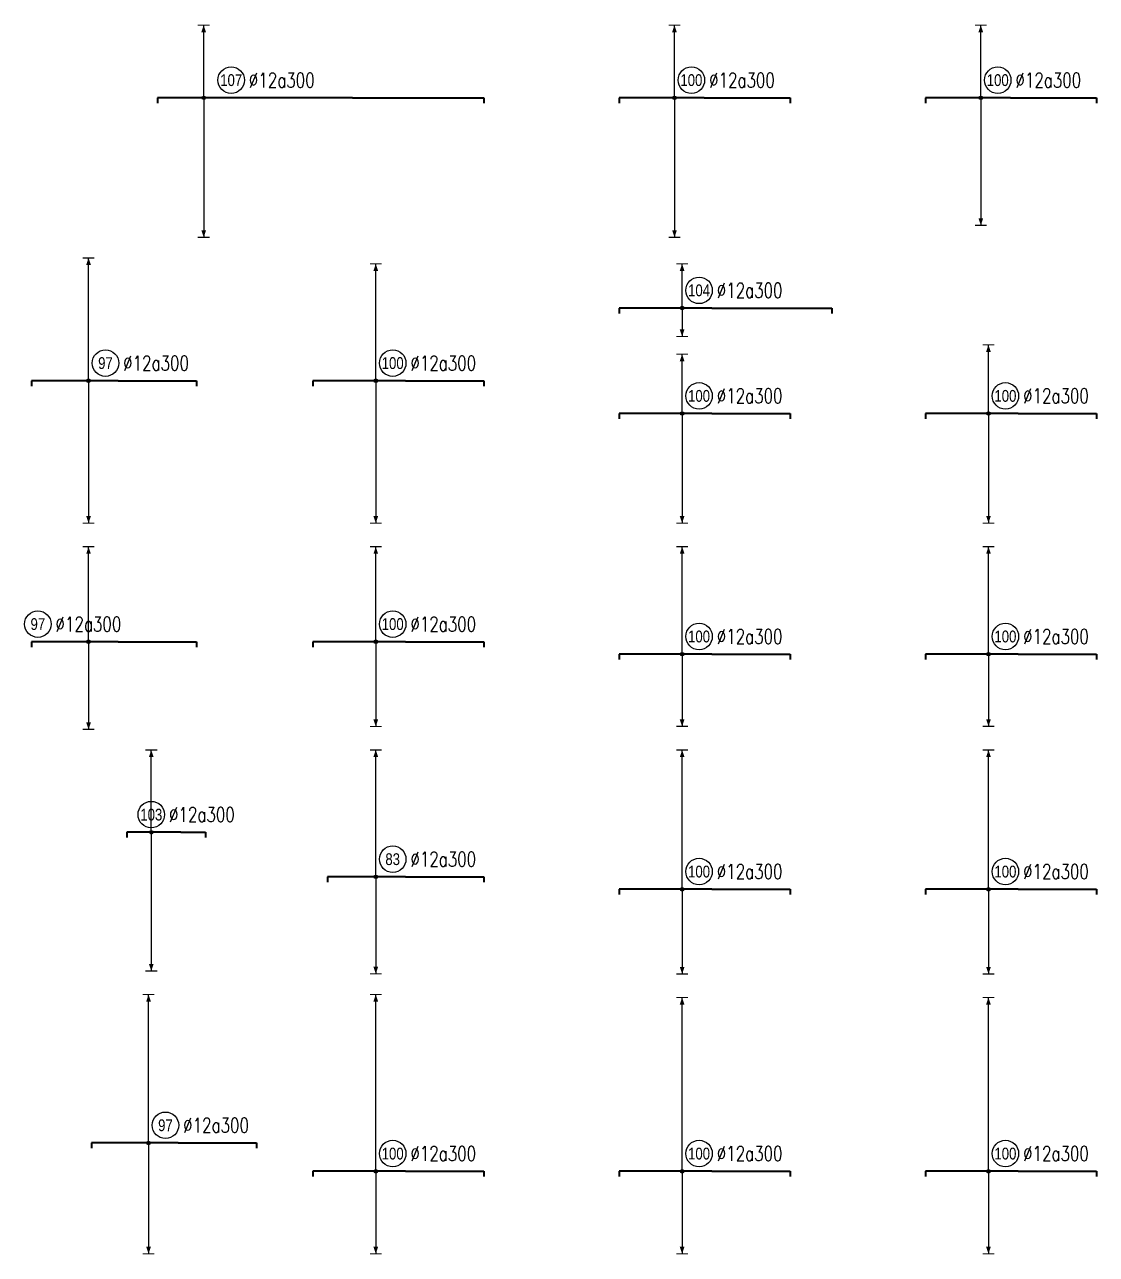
# Model space of a CAD drawing. Header units: millimetres. Extents: x -247377 to 927516, y -864259 to 155594.
# Drawn here: x 131283 to 167669, y -71620 to -29880 of the extents above; entities that cross this region are included whole.
import ezdxf
from ezdxf.enums import TextEntityAlignment as Align

# ---------------------------------------------------------------- set-up
doc = ezdxf.new("R2010")
doc.units = ezdxf.units.MM
doc.header["$MEASUREMENT"] = 0
for name, color, linetype, lineweight in [('NDC_S_DIM', 1, 'Continuous', 15), ('NDC_S_REBAR', 4, 'Continuous', 35), ('NDC_S_VN TEXT', 7, 'Continuous', 20)]:
    doc.layers.add(name, color=color, linetype=linetype, lineweight=lineweight)
doc.styles.add('ARIAL', font='arial.ttf', dxfattribs={"width": 0.8})
doc.styles.add('NDC_EN TXT', font='romans.shx', dxfattribs={"width": 0.8})

# ---------------------------------------------------------------- blocks, each defined once
blk = doc.blocks.new('*U86')
h = blk.add_hatch(color=6)
edge = h.paths.add_edge_path()
edge.add_arc((-25.24, 0), 0.3, 0, 360)
at = {"layer": 'NDC_S_DIM', "color": 8}
for q in [(-25.24, 12.32), (-25.24, -23.68)]:
    blk.add_line((-25.24, 0), q, dxfattribs=at)
for points in [[(-26.24, 12.32, 0.2, 0.2, 0), (-24.24, 12.32, 0, 0, 0)], [(-26.24, -23.68, 0.2, 0.2, 0), (-24.24, -23.68, 0, 0, 0)]]:
    blk.add_lwpolyline(points, format="xyseb", dxfattribs=at)
at = {"layer": 'NDC_S_DIM'}
blk.add_circle((-20.57, 3), 2.25, dxfattribs=at)
at = {"layer": 'NDC_S_DIM', "color": 6}
blk.add_circle((-25.24, 0), 0.3, dxfattribs=at)
at = {"layer": 'NDC_S_DIM', "color": 8}
for points in [[(-25.64, 11.12), (-25.24, 12.32), (-24.84, 11.12)], [(-25.64, -22.48), (-25.24, -23.68), (-24.84, -22.48)]]:
    blk.add_solid(points, dxfattribs=at)
at = {"layer": 'NDC_S_REBAR'}
for p, q in [((0, 0), (-33.06, 0)), ((-33.06, 0), (-33.06, -0.9)), ((0, 0), (22.29, 0)), ((22.29, 0), (22.29, -0.9)), ((-33.06, -0.9), (-33.06, -0.9)), ((22.29, -0.9), (22.29, -0.9))]:
    blk.add_line(p, q, dxfattribs=at)
at = {"layer": 'NDC_S_VN TEXT', "color": 3, "style": 'NDC_EN TXT', "width": 0.75}
blk.add_attdef('DKT', (-17.57, 1.75), '', height=2.5, dxfattribs=at)
at = {"layer": 'NDC_S_VN TEXT', "style": 'ARIAL', "width": 0.8}
blk.add_attdef('KHT', text='', height=2, dxfattribs=at).set_placement((-20.57, 3), align=Align.MIDDLE_CENTER)
blk = doc.blocks.new('*U911')
h = blk.add_hatch(color=6)
edge = h.paths.add_edge_path()
edge.add_arc((-5.03, 0), 0.3, 0, 360)
at = {"layer": 'NDC_S_DIM', "color": 8}
for q in [(-5.03, 12.32), (-5.03, -23.68)]:
    blk.add_line((-5.03, 0), q, dxfattribs=at)
for points in [[(-6.03, 12.32, 0.2, 0.2, 0), (-4.03, 12.32, 0, 0, 0)], [(-6.03, -23.68, 0.2, 0.2, 0), (-4.03, -23.68, 0, 0, 0)]]:
    blk.add_lwpolyline(points, format="xyseb", dxfattribs=at)
at = {"layer": 'NDC_S_DIM'}
blk.add_circle((-2.16, 3), 2.25, dxfattribs=at)
at = {"layer": 'NDC_S_DIM', "color": 6}
blk.add_circle((-5.03, 0), 0.3, dxfattribs=at)
at = {"layer": 'NDC_S_DIM', "color": 8}
for points in [[(-5.43, 11.12), (-5.03, 12.32), (-4.63, 11.12)], [(-5.43, -22.48), (-5.03, -23.68), (-4.63, -22.48)]]:
    blk.add_solid(points, dxfattribs=at)
at = {"layer": 'NDC_S_REBAR'}
for p, q in [((0, 0), (-14.41, 0)), ((-14.41, 0), (-14.41, -0.9)), ((0, 0), (14.59, 0)), ((14.59, 0), (14.59, -0.9)), ((-14.41, -0.9), (-14.41, -0.9)), ((14.59, -0.9), (14.59, -0.9))]:
    blk.add_line(p, q, dxfattribs=at)
at = {"layer": 'NDC_S_VN TEXT', "color": 3, "style": 'NDC_EN TXT', "width": 0.75}
blk.add_attdef('DKT', (0.84, 1.75), '', height=2.5, dxfattribs=at)
at = {"layer": 'NDC_S_VN TEXT', "style": 'ARIAL', "width": 0.8}
blk.add_attdef('KHT', text='', height=2, dxfattribs=at).set_placement((-2.16, 3), align=Align.MIDDLE_CENTER)
blk = doc.blocks.new('*U910')
h = blk.add_hatch(color=6)
edge = h.paths.add_edge_path()
edge.add_arc((-5.03, 0), 0.3, 0, 360)
at = {"layer": 'NDC_S_DIM', "color": 8}
for q in [(-5.03, 12.32), (-5.03, -21.65)]:
    blk.add_line((-5.03, 0), q, dxfattribs=at)
for points in [[(-6.03, 12.32, 0.2, 0.2, 0), (-4.03, 12.32, 0, 0, 0)], [(-6.03, -21.65, 0.2, 0.2, 0), (-4.03, -21.65, 0, 0, 0)]]:
    blk.add_lwpolyline(points, format="xyseb", dxfattribs=at)
at = {"layer": 'NDC_S_DIM'}
blk.add_circle((-2.16, 3), 2.25, dxfattribs=at)
at = {"layer": 'NDC_S_DIM', "color": 6}
blk.add_circle((-5.03, 0), 0.3, dxfattribs=at)
at = {"layer": 'NDC_S_DIM', "color": 8}
for points in [[(-5.43, 11.12), (-5.03, 12.32), (-4.63, 11.12)], [(-5.43, -20.45), (-5.03, -21.65), (-4.63, -20.45)]]:
    blk.add_solid(points, dxfattribs=at)
at = {"layer": 'NDC_S_REBAR'}
for p, q in [((0, 0), (-14.41, 0)), ((-14.41, 0), (-14.41, -0.9)), ((0, 0), (14.59, 0)), ((14.59, 0), (14.59, -0.9)), ((-14.41, -0.9), (-14.41, -0.9)), ((14.59, -0.9), (14.59, -0.9))]:
    blk.add_line(p, q, dxfattribs=at)
at = {"layer": 'NDC_S_VN TEXT', "color": 3, "style": 'NDC_EN TXT', "width": 0.75}
blk.add_attdef('DKT', (0.84, 1.75), '', height=2.5, dxfattribs=at)
at = {"layer": 'NDC_S_VN TEXT', "style": 'ARIAL', "width": 0.8}
blk.add_attdef('KHT', text='', height=2, dxfattribs=at).set_placement((-2.16, 3), align=Align.MIDDLE_CENTER)
blk = doc.blocks.new('*U91')
h = blk.add_hatch(color=6)
edge = h.paths.add_edge_path()
edge.add_arc((-5.03, 0), 0.3, 0, 360)
at = {"layer": 'NDC_S_DIM', "color": 8}
for q in [(-5.03, 20.84), (-5.03, -24.16)]:
    blk.add_line((-5.03, 0), q, dxfattribs=at)
for points in [[(-6.03, 20.84, 0.2, 0.2, 0), (-4.03, 20.84, 0, 0, 0)], [(-6.03, -24.16, 0.2, 0.2, 0), (-4.03, -24.16, 0, 0, 0)]]:
    blk.add_lwpolyline(points, format="xyseb", dxfattribs=at)
at = {"layer": 'NDC_S_DIM'}
blk.add_circle((-2.16, 3), 2.25, dxfattribs=at)
at = {"layer": 'NDC_S_DIM', "color": 6}
blk.add_circle((-5.03, 0), 0.3, dxfattribs=at)
at = {"layer": 'NDC_S_DIM', "color": 8}
for points in [[(-5.43, 19.64), (-5.03, 20.84), (-4.63, 19.64)], [(-5.43, -22.96), (-5.03, -24.16), (-4.63, -22.96)]]:
    blk.add_solid(points, dxfattribs=at)
at = {"layer": 'NDC_S_REBAR'}
for p, q in [((0, 0), (-14.71, 0)), ((-14.71, 0), (-14.71, -0.9)), ((0, 0), (13.29, 0)), ((13.29, 0), (13.29, -0.9)), ((-14.71, -0.9), (-14.71, -0.9)), ((13.29, -0.9), (13.29, -0.9))]:
    blk.add_line(p, q, dxfattribs=at)
at = {"layer": 'NDC_S_VN TEXT', "color": 3, "style": 'NDC_EN TXT', "width": 0.75}
blk.add_attdef('DKT', (0.84, 1.75), '', height=2.5, dxfattribs=at)
at = {"layer": 'NDC_S_VN TEXT', "style": 'ARIAL', "width": 0.8}
blk.add_attdef('KHT', text='', height=2, dxfattribs=at).set_placement((-2.16, 3), align=Align.MIDDLE_CENTER)
blk = doc.blocks.new('*U92')
h = blk.add_hatch(color=6)
edge = h.paths.add_edge_path()
edge.add_arc((-5.03, 0), 0.3, 0, 360)
at = {"layer": 'NDC_S_DIM', "color": 8}
for q in [(-5.03, 19.84), (-5.03, -24.16)]:
    blk.add_line((-5.03, 0), q, dxfattribs=at)
for points in [[(-6.03, 19.84, 0.2, 0.2, 0), (-4.03, 19.84, 0, 0, 0)], [(-6.03, -24.16, 0.2, 0.2, 0), (-4.03, -24.16, 0, 0, 0)]]:
    blk.add_lwpolyline(points, format="xyseb", dxfattribs=at)
at = {"layer": 'NDC_S_DIM'}
blk.add_circle((-2.16, 3), 2.25, dxfattribs=at)
at = {"layer": 'NDC_S_DIM', "color": 6}
blk.add_circle((-5.03, 0), 0.3, dxfattribs=at)
at = {"layer": 'NDC_S_DIM', "color": 8}
for points in [[(-5.43, 18.64), (-5.03, 19.84), (-4.63, 18.64)], [(-5.43, -22.96), (-5.03, -24.16), (-4.63, -22.96)]]:
    blk.add_solid(points, dxfattribs=at)
at = {"layer": 'NDC_S_REBAR'}
for p, q in [((0, 0), (-15.71, 0)), ((-15.71, 0), (-15.71, -0.9)), ((0, 0), (13.29, 0)), ((13.29, 0), (13.29, -0.9)), ((-15.71, -0.9), (-15.71, -0.9)), ((13.29, -0.9), (13.29, -0.9))]:
    blk.add_line(p, q, dxfattribs=at)
at = {"layer": 'NDC_S_VN TEXT', "color": 3, "style": 'NDC_EN TXT', "width": 0.75}
blk.add_attdef('DKT', (0.84, 1.75), '', height=2.5, dxfattribs=at)
at = {"layer": 'NDC_S_VN TEXT', "style": 'ARIAL', "width": 0.8}
blk.add_attdef('KHT', text='', height=2, dxfattribs=at).set_placement((-2.16, 3), align=Align.MIDDLE_CENTER)
blk = doc.blocks.new('*U96')
h = blk.add_hatch(color=6)
edge = h.paths.add_edge_path()
edge.add_arc((-5.03, 0), 0.3, 0, 360)
at = {"layer": 'NDC_S_DIM', "color": 8}
for q in [(-5.03, 10.07), (-5.03, -18.59)]:
    blk.add_line((-5.03, 0), q, dxfattribs=at)
for points in [[(-6.03, 10.07, 0.2, 0.2, 0), (-4.03, 10.07, 0, 0, 0)], [(-6.03, -18.59, 0.2, 0.2, 0), (-4.03, -18.59, 0, 0, 0)]]:
    blk.add_lwpolyline(points, format="xyseb", dxfattribs=at)
at = {"layer": 'NDC_S_DIM'}
blk.add_circle((-2.16, 3), 2.25, dxfattribs=at)
at = {"layer": 'NDC_S_DIM', "color": 6}
blk.add_circle((-5.03, 0), 0.3, dxfattribs=at)
at = {"layer": 'NDC_S_DIM', "color": 8}
for points in [[(-5.43, 8.87), (-5.03, 10.07), (-4.63, 8.87)], [(-5.43, -17.39), (-5.03, -18.59), (-4.63, -17.39)]]:
    blk.add_solid(points, dxfattribs=at)
at = {"layer": 'NDC_S_REBAR'}
for p, q in [((0, 0), (-15.71, 0)), ((-15.71, 0), (-15.71, -0.9)), ((0, 0), (13.29, 0)), ((13.29, 0), (13.29, -0.9)), ((-15.71, -0.9), (-15.71, -0.9)), ((13.29, -0.9), (13.29, -0.9))]:
    blk.add_line(p, q, dxfattribs=at)
at = {"layer": 'NDC_S_VN TEXT', "color": 3, "style": 'NDC_EN TXT', "width": 0.75}
blk.add_attdef('DKT', (0.84, 1.75), '', height=2.5, dxfattribs=at)
at = {"layer": 'NDC_S_VN TEXT', "style": 'ARIAL', "width": 0.8}
blk.add_attdef('KHT', text='', height=2, dxfattribs=at).set_placement((-2.16, 3), align=Align.MIDDLE_CENTER)
blk = doc.blocks.new('*U95')
h = blk.add_hatch(color=6)
edge = h.paths.add_edge_path()
edge.add_arc((-5.03, 0), 0.3, 0, 360)
at = {"layer": 'NDC_S_DIM', "color": 8}
for q in [(-5.03, 7.5), (-5.03, -4.83)]:
    blk.add_line((-5.03, 0), q, dxfattribs=at)
for points in [[(-6.03, 7.5, 0.2, 0.2, 0), (-4.03, 7.5, 0, 0, 0)], [(-6.03, -4.83, 0.2, 0.2, 0), (-4.03, -4.83, 0, 0, 0)]]:
    blk.add_lwpolyline(points, format="xyseb", dxfattribs=at)
at = {"layer": 'NDC_S_DIM'}
blk.add_circle((-2.16, 3), 2.25, dxfattribs=at)
at = {"layer": 'NDC_S_DIM', "color": 6}
blk.add_circle((-5.03, 0), 0.3, dxfattribs=at)
at = {"layer": 'NDC_S_DIM', "color": 8}
for points in [[(-5.43, 6.3), (-5.03, 7.5), (-4.63, 6.3)], [(-5.43, -3.63), (-5.03, -4.83), (-4.63, -3.63)]]:
    blk.add_solid(points, dxfattribs=at)
at = {"layer": 'NDC_S_REBAR'}
for p, q in [((0, 0), (-15.71, 0)), ((-15.71, 0), (-15.71, -0.9)), ((0, 0), (20.39, 0)), ((20.39, 0), (20.39, -0.9)), ((-15.71, -0.9), (-15.71, -0.9)), ((20.39, -0.9), (20.39, -0.9))]:
    blk.add_line(p, q, dxfattribs=at)
at = {"layer": 'NDC_S_VN TEXT', "color": 3, "style": 'NDC_EN TXT', "width": 0.75}
blk.add_attdef('DKT', (0.84, 1.75), '', height=2.5, dxfattribs=at)
at = {"layer": 'NDC_S_VN TEXT', "style": 'ARIAL', "width": 0.8}
blk.add_attdef('KHT', text='', height=2, dxfattribs=at).set_placement((-2.16, 3), align=Align.MIDDLE_CENTER)
blk = doc.blocks.new('*U97')
h = blk.add_hatch(color=6)
edge = h.paths.add_edge_path()
edge.add_arc((-5.03, 0), 0.3, 0, 360)
at = {"layer": 'NDC_S_DIM', "color": 8}
for q in [(-5.03, 11.66), (-5.03, -18.59)]:
    blk.add_line((-5.03, 0), q, dxfattribs=at)
for points in [[(-6.03, 11.66, 0.2, 0.2, 0), (-4.03, 11.66, 0, 0, 0)], [(-6.03, -18.59, 0.2, 0.2, 0), (-4.03, -18.59, 0, 0, 0)]]:
    blk.add_lwpolyline(points, format="xyseb", dxfattribs=at)
at = {"layer": 'NDC_S_DIM'}
blk.add_circle((-2.16, 3), 2.25, dxfattribs=at)
at = {"layer": 'NDC_S_DIM', "color": 6}
blk.add_circle((-5.03, 0), 0.3, dxfattribs=at)
at = {"layer": 'NDC_S_DIM', "color": 8}
for points in [[(-5.43, 10.46), (-5.03, 11.66), (-4.63, 10.46)], [(-5.43, -17.39), (-5.03, -18.59), (-4.63, -17.39)]]:
    blk.add_solid(points, dxfattribs=at)
at = {"layer": 'NDC_S_REBAR'}
for p, q in [((0, 0), (-15.71, 0)), ((-15.71, 0), (-15.71, -0.9)), ((0, 0), (13.29, 0)), ((13.29, 0), (13.29, -0.9)), ((-15.71, -0.9), (-15.71, -0.9)), ((13.29, -0.9), (13.29, -0.9))]:
    blk.add_line(p, q, dxfattribs=at)
at = {"layer": 'NDC_S_VN TEXT', "color": 3, "style": 'NDC_EN TXT', "width": 0.75}
blk.add_attdef('DKT', (0.84, 1.75), '', height=2.5, dxfattribs=at)
at = {"layer": 'NDC_S_VN TEXT', "style": 'ARIAL', "width": 0.8}
blk.add_attdef('KHT', text='', height=2, dxfattribs=at).set_placement((-2.16, 3), align=Align.MIDDLE_CENTER)
blk = doc.blocks.new('*U104')
h = blk.add_hatch(color=6)
edge = h.paths.add_edge_path()
edge.add_arc((-5.03, 0), 0.3, 0, 360)
at = {"layer": 'NDC_S_DIM', "color": 8}
for q in [(-5.03, 16.13), (-5.03, -14.87)]:
    blk.add_line((-5.03, 0), q, dxfattribs=at)
for points in [[(-6.03, 16.13, 0.2, 0.2, 0), (-4.03, 16.13, 0, 0, 0)], [(-6.03, -14.87, 0.2, 0.2, 0), (-4.03, -14.87, 0, 0, 0)]]:
    blk.add_lwpolyline(points, format="xyseb", dxfattribs=at)
at = {"layer": 'NDC_S_DIM'}
blk.add_circle((-13.64, 3), 2.25, dxfattribs=at)
at = {"layer": 'NDC_S_DIM', "color": 6}
blk.add_circle((-5.03, 0), 0.3, dxfattribs=at)
at = {"layer": 'NDC_S_DIM', "color": 8}
for points in [[(-5.43, 14.93), (-5.03, 16.13), (-4.63, 14.93)], [(-5.43, -13.67), (-5.03, -14.87), (-4.63, -13.67)]]:
    blk.add_solid(points, dxfattribs=at)
at = {"layer": 'NDC_S_REBAR'}
for p, q in [((0, 0), (-14.71, 0)), ((-14.71, 0), (-14.71, -0.9)), ((0, 0), (13.29, 0)), ((13.29, 0), (13.29, -0.9)), ((-14.71, -0.9), (-14.71, -0.9)), ((13.29, -0.9), (13.29, -0.9))]:
    blk.add_line(p, q, dxfattribs=at)
at = {"layer": 'NDC_S_VN TEXT', "color": 3, "style": 'NDC_EN TXT', "width": 0.75}
blk.add_attdef('DKT', (-10.64, 1.75), '', height=2.5, dxfattribs=at)
at = {"layer": 'NDC_S_VN TEXT', "style": 'ARIAL', "width": 0.8}
blk.add_attdef('KHT', text='', height=2, dxfattribs=at).set_placement((-13.64, 3), align=Align.MIDDLE_CENTER)
blk = doc.blocks.new('*U105')
h = blk.add_hatch(color=6)
edge = h.paths.add_edge_path()
edge.add_arc((-5.03, 0), 0.3, 0, 360)
at = {"layer": 'NDC_S_DIM', "color": 8}
for q in [(-5.03, 16.13), (-5.03, -14.37)]:
    blk.add_line((-5.03, 0), q, dxfattribs=at)
for points in [[(-6.03, 16.13, 0.2, 0.2, 0), (-4.03, 16.13, 0, 0, 0)], [(-6.03, -14.37, 0.2, 0.2, 0), (-4.03, -14.37, 0, 0, 0)]]:
    blk.add_lwpolyline(points, format="xyseb", dxfattribs=at)
at = {"layer": 'NDC_S_DIM'}
blk.add_circle((-2.16, 3), 2.25, dxfattribs=at)
at = {"layer": 'NDC_S_DIM', "color": 6}
blk.add_circle((-5.03, 0), 0.3, dxfattribs=at)
at = {"layer": 'NDC_S_DIM', "color": 8}
for points in [[(-5.43, 14.93), (-5.03, 16.13), (-4.63, 14.93)], [(-5.43, -13.17), (-5.03, -14.37), (-4.63, -13.17)]]:
    blk.add_solid(points, dxfattribs=at)
at = {"layer": 'NDC_S_REBAR'}
for p, q in [((0, 0), (-15.71, 0)), ((-15.71, 0), (-15.71, -0.9)), ((0, 0), (13.29, 0)), ((13.29, 0), (13.29, -0.9)), ((-15.71, -0.9), (-15.71, -0.9)), ((13.29, -0.9), (13.29, -0.9))]:
    blk.add_line(p, q, dxfattribs=at)
at = {"layer": 'NDC_S_VN TEXT', "color": 3, "style": 'NDC_EN TXT', "width": 0.75}
blk.add_attdef('DKT', (0.84, 1.75), '', height=2.5, dxfattribs=at)
at = {"layer": 'NDC_S_VN TEXT', "style": 'ARIAL', "width": 0.8}
blk.add_attdef('KHT', text='', height=2, dxfattribs=at).set_placement((-2.16, 3), align=Align.MIDDLE_CENTER)
blk = doc.blocks.new('*U106')
h = blk.add_hatch(color=6)
edge = h.paths.add_edge_path()
edge.add_arc((-5.03, 0), 0.3, 0, 360)
at = {"layer": 'NDC_S_DIM', "color": 8}
for q in [(-5.03, 18.24), (-5.03, -12.26)]:
    blk.add_line((-5.03, 0), q, dxfattribs=at)
for points in [[(-6.03, 18.24, 0.2, 0.2, 0), (-4.03, 18.24, 0, 0, 0)], [(-6.03, -12.26, 0.2, 0.2, 0), (-4.03, -12.26, 0, 0, 0)]]:
    blk.add_lwpolyline(points, format="xyseb", dxfattribs=at)
at = {"layer": 'NDC_S_DIM'}
blk.add_circle((-2.16, 3), 2.25, dxfattribs=at)
at = {"layer": 'NDC_S_DIM', "color": 6}
blk.add_circle((-5.03, 0), 0.3, dxfattribs=at)
at = {"layer": 'NDC_S_DIM', "color": 8}
for points in [[(-5.43, 17.04), (-5.03, 18.24), (-4.63, 17.04)], [(-5.43, -11.06), (-5.03, -12.26), (-4.63, -11.06)]]:
    blk.add_solid(points, dxfattribs=at)
at = {"layer": 'NDC_S_REBAR'}
for p, q in [((0, 0), (-15.71, 0)), ((-15.71, 0), (-15.71, -0.9)), ((0, 0), (13.29, 0)), ((13.29, 0), (13.29, -0.9)), ((-15.71, -0.9), (-15.71, -0.9)), ((13.29, -0.9), (13.29, -0.9))]:
    blk.add_line(p, q, dxfattribs=at)
at = {"layer": 'NDC_S_VN TEXT', "color": 3, "style": 'NDC_EN TXT', "width": 0.75}
blk.add_attdef('DKT', (0.84, 1.75), '', height=2.5, dxfattribs=at)
at = {"layer": 'NDC_S_VN TEXT', "style": 'ARIAL', "width": 0.8}
blk.add_attdef('KHT', text='', height=2, dxfattribs=at).set_placement((-2.16, 3), align=Align.MIDDLE_CENTER)
blk = doc.blocks.new('*U107')
h = blk.add_hatch(color=6)
edge = h.paths.add_edge_path()
edge.add_arc((-5.03, 0), 0.3, 0, 360)
at = {"layer": 'NDC_S_DIM', "color": 8}
for q in [(-5.03, 18.24), (-5.03, -12.26)]:
    blk.add_line((-5.03, 0), q, dxfattribs=at)
for points in [[(-6.03, 18.24, 0.2, 0.2, 0), (-4.03, 18.24, 0, 0, 0)], [(-6.03, -12.26, 0.2, 0.2, 0), (-4.03, -12.26, 0, 0, 0)]]:
    blk.add_lwpolyline(points, format="xyseb", dxfattribs=at)
at = {"layer": 'NDC_S_DIM'}
blk.add_circle((-2.16, 3), 2.25, dxfattribs=at)
at = {"layer": 'NDC_S_DIM', "color": 6}
blk.add_circle((-5.03, 0), 0.3, dxfattribs=at)
at = {"layer": 'NDC_S_DIM', "color": 8}
for points in [[(-5.43, 17.04), (-5.03, 18.24), (-4.63, 17.04)], [(-5.43, -11.06), (-5.03, -12.26), (-4.63, -11.06)]]:
    blk.add_solid(points, dxfattribs=at)
at = {"layer": 'NDC_S_REBAR'}
for p, q in [((0, 0), (-15.71, 0)), ((-15.71, 0), (-15.71, -0.9)), ((0, 0), (13.29, 0)), ((13.29, 0), (13.29, -0.9)), ((-15.71, -0.9), (-15.71, -0.9)), ((13.29, -0.9), (13.29, -0.9))]:
    blk.add_line(p, q, dxfattribs=at)
at = {"layer": 'NDC_S_VN TEXT', "color": 3, "style": 'NDC_EN TXT', "width": 0.75}
blk.add_attdef('DKT', (0.84, 1.75), '', height=2.5, dxfattribs=at)
at = {"layer": 'NDC_S_VN TEXT', "style": 'ARIAL', "width": 0.8}
blk.add_attdef('KHT', text='', height=2, dxfattribs=at).set_placement((-2.16, 3), align=Align.MIDDLE_CENTER)
blk = doc.blocks.new('*U117')
h = blk.add_hatch(color=6)
edge = h.paths.add_edge_path()
edge.add_arc((-5.03, 0), 0.3, 0, 360)
at = {"layer": 'NDC_S_DIM', "color": 8}
for q in [(-5.03, 13.97), (-5.03, -23.53)]:
    blk.add_line((-5.03, 0), q, dxfattribs=at)
for points in [[(-6.03, 13.97, 0.2, 0.2, 0), (-4.03, 13.97, 0, 0, 0)], [(-6.03, -23.53, 0.2, 0.2, 0), (-4.03, -23.53, 0, 0, 0)]]:
    blk.add_lwpolyline(points, format="xyseb", dxfattribs=at)
at = {"layer": 'NDC_S_DIM'}
blk.add_circle((-5.03, 3), 2.25, dxfattribs=at)
at = {"layer": 'NDC_S_DIM', "color": 6}
blk.add_circle((-5.03, 0), 0.3, dxfattribs=at)
at = {"layer": 'NDC_S_DIM', "color": 8}
for points in [[(-5.43, 12.77), (-5.03, 13.97), (-4.63, 12.77)], [(-5.43, -22.33), (-5.03, -23.53), (-4.63, -22.33)]]:
    blk.add_solid(points, dxfattribs=at)
at = {"layer": 'NDC_S_REBAR'}
for p, q in [((0, 0), (-9.21, 0)), ((-9.21, 0), (-9.21, -0.9)), ((0, 0), (4.14, 0)), ((4.14, 0), (4.14, -0.9)), ((-9.21, -0.9), (-9.21, -0.9)), ((4.14, -0.9), (4.14, -0.9))]:
    blk.add_line(p, q, dxfattribs=at)
at = {"layer": 'NDC_S_VN TEXT', "color": 3, "style": 'NDC_EN TXT', "width": 0.75}
blk.add_attdef('DKT', (-2.03, 1.75), '', height=2.5, dxfattribs=at)
at = {"layer": 'NDC_S_VN TEXT', "style": 'ARIAL', "width": 0.8}
blk.add_attdef('KHT', text='', height=2, dxfattribs=at).set_placement((-5.03, 3), align=Align.MIDDLE_CENTER)
blk = doc.blocks.new('*U118')
h = blk.add_hatch(color=6)
edge = h.paths.add_edge_path()
edge.add_arc((-5.03, 0), 0.3, 0, 360)
at = {"layer": 'NDC_S_DIM', "color": 8}
for q in [(-5.03, 21.53), (-5.03, -16.47)]:
    blk.add_line((-5.03, 0), q, dxfattribs=at)
for points in [[(-6.03, 21.53, 0.2, 0.2, 0), (-4.03, 21.53, 0, 0, 0)], [(-6.03, -16.47, 0.2, 0.2, 0), (-4.03, -16.47, 0, 0, 0)]]:
    blk.add_lwpolyline(points, format="xyseb", dxfattribs=at)
at = {"layer": 'NDC_S_DIM'}
blk.add_circle((-2.16, 3), 2.25, dxfattribs=at)
at = {"layer": 'NDC_S_DIM', "color": 6}
blk.add_circle((-5.03, 0), 0.3, dxfattribs=at)
at = {"layer": 'NDC_S_DIM', "color": 8}
for points in [[(-5.43, 20.33), (-5.03, 21.53), (-4.63, 20.33)], [(-5.43, -15.27), (-5.03, -16.47), (-4.63, -15.27)]]:
    blk.add_solid(points, dxfattribs=at)
at = {"layer": 'NDC_S_REBAR'}
for p, q in [((0, 0), (-13.21, 0)), ((-13.21, 0), (-13.21, -0.9)), ((0, 0), (13.29, 0)), ((13.29, 0), (13.29, -0.9)), ((-13.21, -0.9), (-13.21, -0.9)), ((13.29, -0.9), (13.29, -0.9))]:
    blk.add_line(p, q, dxfattribs=at)
at = {"layer": 'NDC_S_VN TEXT', "color": 3, "style": 'NDC_EN TXT', "width": 0.75}
blk.add_attdef('DKT', (0.84, 1.75), '', height=2.5, dxfattribs=at)
at = {"layer": 'NDC_S_VN TEXT', "style": 'ARIAL', "width": 0.8}
blk.add_attdef('KHT', text='', height=2, dxfattribs=at).set_placement((-2.16, 3), align=Align.MIDDLE_CENTER)
blk = doc.blocks.new('*U119')
h = blk.add_hatch(color=6)
edge = h.paths.add_edge_path()
edge.add_arc((-5.03, 0), 0.3, 0, 360)
at = {"layer": 'NDC_S_DIM', "color": 8}
for q in [(-5.03, 23.63), (-5.03, -14.37)]:
    blk.add_line((-5.03, 0), q, dxfattribs=at)
for points in [[(-6.03, 23.63, 0.2, 0.2, 0), (-4.03, 23.63, 0, 0, 0)], [(-6.03, -14.37, 0.2, 0.2, 0), (-4.03, -14.37, 0, 0, 0)]]:
    blk.add_lwpolyline(points, format="xyseb", dxfattribs=at)
at = {"layer": 'NDC_S_DIM'}
blk.add_circle((-2.16, 3), 2.25, dxfattribs=at)
at = {"layer": 'NDC_S_DIM', "color": 6}
blk.add_circle((-5.03, 0), 0.3, dxfattribs=at)
at = {"layer": 'NDC_S_DIM', "color": 8}
for points in [[(-5.43, 22.43), (-5.03, 23.63), (-4.63, 22.43)], [(-5.43, -13.17), (-5.03, -14.37), (-4.63, -13.17)]]:
    blk.add_solid(points, dxfattribs=at)
at = {"layer": 'NDC_S_REBAR'}
for p, q in [((0, 0), (-15.71, 0)), ((-15.71, 0), (-15.71, -0.9)), ((0, 0), (13.29, 0)), ((13.29, 0), (13.29, -0.9)), ((-15.71, -0.9), (-15.71, -0.9)), ((13.29, -0.9), (13.29, -0.9))]:
    blk.add_line(p, q, dxfattribs=at)
at = {"layer": 'NDC_S_VN TEXT', "color": 3, "style": 'NDC_EN TXT', "width": 0.75}
blk.add_attdef('DKT', (0.84, 1.75), '', height=2.5, dxfattribs=at)
at = {"layer": 'NDC_S_VN TEXT', "style": 'ARIAL', "width": 0.8}
blk.add_attdef('KHT', text='', height=2, dxfattribs=at).set_placement((-2.16, 3), align=Align.MIDDLE_CENTER)
blk = doc.blocks.new('*U120')
h = blk.add_hatch(color=6)
edge = h.paths.add_edge_path()
edge.add_arc((-5.03, 0), 0.3, 0, 360)
at = {"layer": 'NDC_S_DIM', "color": 8}
for q in [(-5.03, 23.63), (-5.03, -14.37)]:
    blk.add_line((-5.03, 0), q, dxfattribs=at)
for points in [[(-6.03, 23.63, 0.2, 0.2, 0), (-4.03, 23.63, 0, 0, 0)], [(-6.03, -14.37, 0.2, 0.2, 0), (-4.03, -14.37, 0, 0, 0)]]:
    blk.add_lwpolyline(points, format="xyseb", dxfattribs=at)
at = {"layer": 'NDC_S_DIM'}
blk.add_circle((-2.16, 3), 2.25, dxfattribs=at)
at = {"layer": 'NDC_S_DIM', "color": 6}
blk.add_circle((-5.03, 0), 0.3, dxfattribs=at)
at = {"layer": 'NDC_S_DIM', "color": 8}
for points in [[(-5.43, 22.43), (-5.03, 23.63), (-4.63, 22.43)], [(-5.43, -13.17), (-5.03, -14.37), (-4.63, -13.17)]]:
    blk.add_solid(points, dxfattribs=at)
at = {"layer": 'NDC_S_REBAR'}
for p, q in [((0, 0), (-15.71, 0)), ((-15.71, 0), (-15.71, -0.9)), ((0, 0), (13.29, 0)), ((13.29, 0), (13.29, -0.9)), ((-15.71, -0.9), (-15.71, -0.9)), ((13.29, -0.9), (13.29, -0.9))]:
    blk.add_line(p, q, dxfattribs=at)
at = {"layer": 'NDC_S_VN TEXT', "color": 3, "style": 'NDC_EN TXT', "width": 0.75}
blk.add_attdef('DKT', (0.84, 1.75), '', height=2.5, dxfattribs=at)
at = {"layer": 'NDC_S_VN TEXT', "style": 'ARIAL', "width": 0.8}
blk.add_attdef('KHT', text='', height=2, dxfattribs=at).set_placement((-2.16, 3), align=Align.MIDDLE_CENTER)
blk = doc.blocks.new('*U130')
h = blk.add_hatch(color=6)
edge = h.paths.add_edge_path()
edge.add_arc((-5.03, 0), 0.3, 0, 360)
at = {"layer": 'NDC_S_DIM', "color": 8}
for q in [(-5.03, 25.19), (-5.03, -18.81)]:
    blk.add_line((-5.03, 0), q, dxfattribs=at)
for points in [[(-6.03, 25.19, 0.2, 0.2, 0), (-4.03, 25.19, 0, 0, 0)], [(-6.03, -18.81, 0.2, 0.2, 0), (-4.03, -18.81, 0, 0, 0)]]:
    blk.add_lwpolyline(points, format="xyseb", dxfattribs=at)
at = {"layer": 'NDC_S_DIM'}
blk.add_circle((-2.16, 3), 2.25, dxfattribs=at)
at = {"layer": 'NDC_S_DIM', "color": 6}
blk.add_circle((-5.03, 0), 0.3, dxfattribs=at)
at = {"layer": 'NDC_S_DIM', "color": 8}
for points in [[(-5.43, 23.99), (-5.03, 25.19), (-4.63, 23.99)], [(-5.43, -17.61), (-5.03, -18.81), (-4.63, -17.61)]]:
    blk.add_solid(points, dxfattribs=at)
at = {"layer": 'NDC_S_REBAR'}
for p, q in [((0, 0), (-14.71, 0)), ((-14.71, 0), (-14.71, -0.9)), ((0, 0), (13.28, 0)), ((13.28, 0), (13.28, -0.9)), ((-14.71, -0.9), (-14.71, -0.9)), ((13.28, -0.9), (13.28, -0.9))]:
    blk.add_line(p, q, dxfattribs=at)
at = {"layer": 'NDC_S_VN TEXT', "color": 3, "style": 'NDC_EN TXT', "width": 0.75}
blk.add_attdef('DKT', (0.84, 1.75), '', height=2.5, dxfattribs=at)
at = {"layer": 'NDC_S_VN TEXT', "style": 'ARIAL', "width": 0.8}
blk.add_attdef('KHT', text='', height=2, dxfattribs=at).set_placement((-2.16, 3), align=Align.MIDDLE_CENTER)
blk = doc.blocks.new('*U788')
h = blk.add_hatch(color=6)
edge = h.paths.add_edge_path()
edge.add_arc((-5.03, 0), 0.3, 0, 360)
at = {"layer": 'NDC_S_DIM', "color": 8}
for q in [(-5.03, 29.99), (-5.03, -14.01)]:
    blk.add_line((-5.03, 0), q, dxfattribs=at)
for points in [[(-6.03, 29.99, 0.2, 0.2, 0), (-4.03, 29.99, 0, 0, 0)], [(-6.03, -14.01, 0.2, 0.2, 0), (-4.03, -14.01, 0, 0, 0)]]:
    blk.add_lwpolyline(points, format="xyseb", dxfattribs=at)
at = {"layer": 'NDC_S_DIM'}
blk.add_circle((-2.16, 3), 2.25, dxfattribs=at)
at = {"layer": 'NDC_S_DIM', "color": 6}
blk.add_circle((-5.03, 0), 0.3, dxfattribs=at)
at = {"layer": 'NDC_S_DIM', "color": 8}
for points in [[(-5.43, 28.79), (-5.03, 29.99), (-4.63, 28.79)], [(-5.43, -12.81), (-5.03, -14.01), (-4.63, -12.81)]]:
    blk.add_solid(points, dxfattribs=at)
at = {"layer": 'NDC_S_REBAR'}
for p, q in [((0, 0), (-15.71, 0)), ((-15.71, 0), (-15.71, -0.9)), ((0, 0), (13.29, 0)), ((13.29, 0), (13.29, -0.9)), ((-15.71, -0.9), (-15.71, -0.9)), ((13.29, -0.9), (13.29, -0.9))]:
    blk.add_line(p, q, dxfattribs=at)
at = {"layer": 'NDC_S_VN TEXT', "color": 3, "style": 'NDC_EN TXT', "width": 0.75}
blk.add_attdef('DKT', (0.84, 1.75), '', height=2.5, dxfattribs=at)
at = {"layer": 'NDC_S_VN TEXT', "style": 'ARIAL', "width": 0.8}
blk.add_attdef('KHT', text='', height=2, dxfattribs=at).set_placement((-2.16, 3), align=Align.MIDDLE_CENTER)
blk = doc.blocks.new('*U131')
h = blk.add_hatch(color=6)
edge = h.paths.add_edge_path()
edge.add_arc((-5.03, 0), 0.3, 0, 360)
at = {"layer": 'NDC_S_DIM', "color": 8}
for q in [(-5.03, 29.49), (-5.03, -14.01)]:
    blk.add_line((-5.03, 0), q, dxfattribs=at)
for points in [[(-6.03, 29.49, 0.2, 0.2, 0), (-4.03, 29.49, 0, 0, 0)], [(-6.03, -14.01, 0.2, 0.2, 0), (-4.03, -14.01, 0, 0, 0)]]:
    blk.add_lwpolyline(points, format="xyseb", dxfattribs=at)
at = {"layer": 'NDC_S_DIM'}
blk.add_circle((-2.16, 3), 2.25, dxfattribs=at)
at = {"layer": 'NDC_S_DIM', "color": 6}
blk.add_circle((-5.03, 0), 0.3, dxfattribs=at)
at = {"layer": 'NDC_S_DIM', "color": 8}
for points in [[(-5.43, 28.29), (-5.03, 29.49), (-4.63, 28.29)], [(-5.43, -12.81), (-5.03, -14.01), (-4.63, -12.81)]]:
    blk.add_solid(points, dxfattribs=at)
at = {"layer": 'NDC_S_REBAR'}
for p, q in [((0, 0), (-15.71, 0)), ((-15.71, 0), (-15.71, -0.9)), ((0, 0), (13.29, 0)), ((13.29, 0), (13.29, -0.9)), ((-15.71, -0.9), (-15.71, -0.9)), ((13.29, -0.9), (13.29, -0.9))]:
    blk.add_line(p, q, dxfattribs=at)
at = {"layer": 'NDC_S_VN TEXT', "color": 3, "style": 'NDC_EN TXT', "width": 0.75}
blk.add_attdef('DKT', (0.84, 1.75), '', height=2.5, dxfattribs=at)
at = {"layer": 'NDC_S_VN TEXT', "style": 'ARIAL', "width": 0.8}
blk.add_attdef('KHT', text='', height=2, dxfattribs=at).set_placement((-2.16, 3), align=Align.MIDDLE_CENTER)

msp = doc.modelspace()

# ---------------------------------------------------------------- block references
at = {"xscale": 200, "yscale": 200, "zscale": 200}
for name, p, values in [('*U86', (142410.9, -32364.7), {'KHT': '107', 'DKT': '%%c12a300'}), ('*U911', (154350.8, -32364.7), {'KHT': '100', 'DKT': '%%c12a300'}), ('*U910', (164750.8, -32364.7), {'KHT': '100', 'DKT': '%%c12a300'}), ('*U91', (134461.3, -41968.2), {'KHT': '97', 'DKT': '%%c12a300'}), ('*U92', (144211.3, -41968.2), {'KHT': '100', 'DKT': '%%c12a300'}), ('*U95', (154611.3, -39500), {'KHT': '104', 'DKT': '%%c12a300'}), ('*U97', (165011.3, -43081.6), {'KHT': '100', 'DKT': '%%c12a300'}), ('*U96', (154611.3, -43081.6), {'KHT': '100', 'DKT': '%%c12a300'}), ('*U104', (134461.3, -50826.7), {'KHT': '97', 'DKT': '%%c12a300'}), ('*U105', (144211.3, -50826.7), {'KHT': '100', 'DKT': '%%c12a300'}), ('*U106', (154611.3, -51247.9), {'KHT': '100', 'DKT': '%%c12a300'}), ('*U107', (165011.3, -51247.9), {'KHT': '100', 'DKT': '%%c12a300'}), ('*U117', (136591.2, -57293.6), {'KHT': '103', 'DKT': '%%c12a300'}), ('*U118', (144211.3, -58805.6), {'KHT': '83', 'DKT': '%%c12a300'}), ('*U119', (154611.3, -59226.8), {'KHT': '100', 'DKT': '%%c12a300'}), ('*U120', (165011.3, -59226.8), {'KHT': '100', 'DKT': '%%c12a300'}), ('*U130', (136497.3, -67838.1), {'KHT': '97', 'DKT': '%%c12a300'}), ('*U788', (144211.3, -68798.4), {'KHT': '100', 'DKT': '%%c12a300'}), ('*U131', (154611.3, -68798.4), {'KHT': '100', 'DKT': '%%c12a300'}), ('*U131', (165011.3, -68798.4), {'KHT': '100', 'DKT': '%%c12a300'})]:
    msp.add_blockref(name, p, dxfattribs=at).add_auto_attribs(values)

doc.saveas('drawing.dxf')
